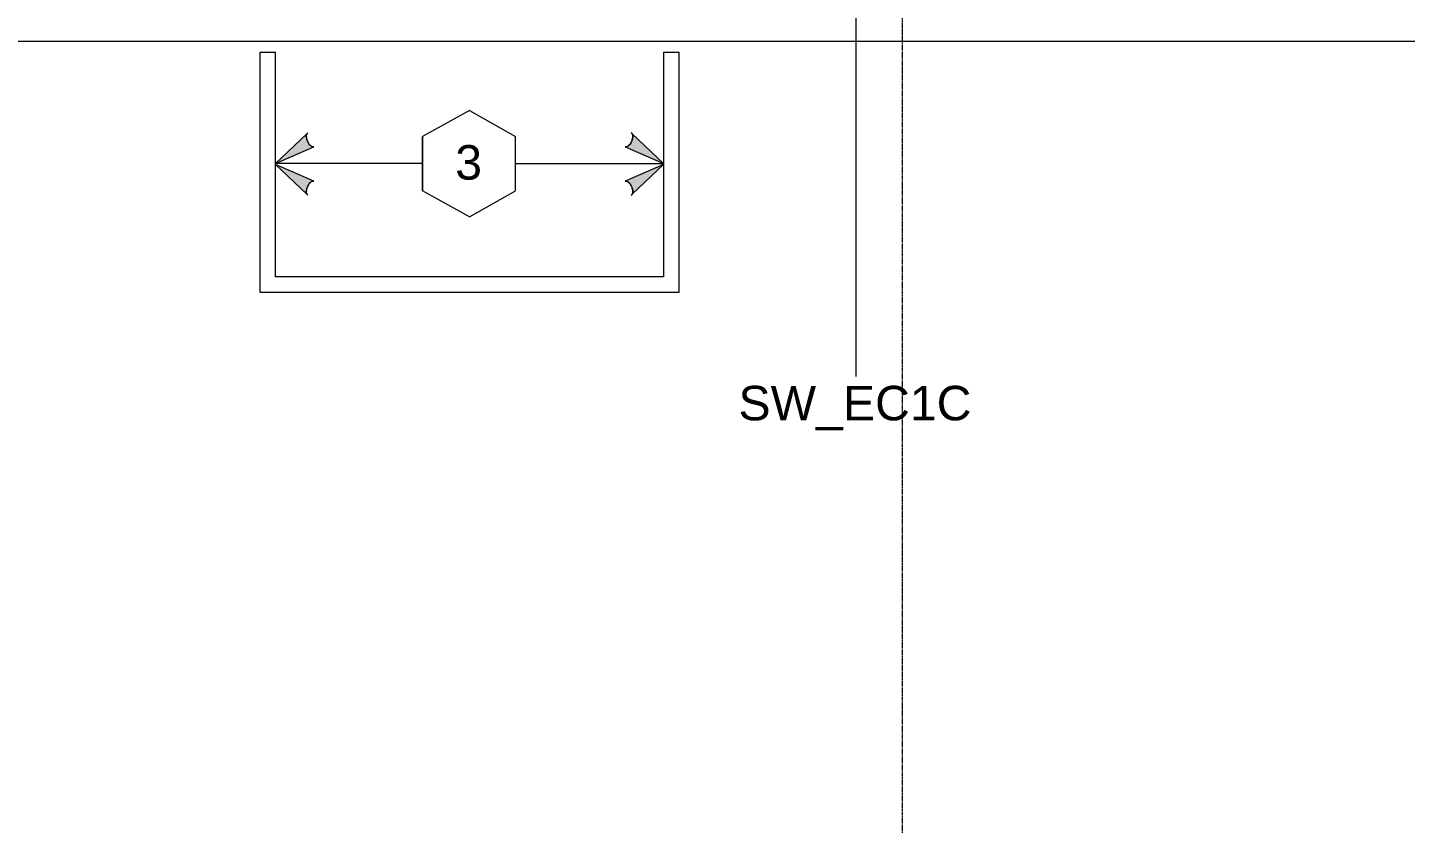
# Model space of a CAD drawing. Header units: inches. Extents: x -4036 to -1914, y 2 to 12338.
# Drawn here: x -2740 to -2362.6, y 11035.9 to 11253.9 of the extents above; entities that cross this region are included whole.
import ezdxf

# ---------------------------------------------------------------- set-up
doc = ezdxf.new("R2010")
doc.units = ezdxf.units.IN
doc.header["$MEASUREMENT"] = 0
doc.linetypes.add('Línea de rejilla', pattern=[0.875, 0.5, -0.125, 0.125, -0.125])
for name, color, linetype, lineweight in [('A-ANNO-NOTE', 131, 'Continuous', 9), ('A-DETL-GENF', 92, 'Continuous', 9), ('A-WALL', 113, 'Continuous', 9), ('A-WALL-IDEN', 211, 'Continuous', 9), ('I-WALL', 2, 'Continuous', 9), ('S-GRID', 1, 'Continuous', 9)]:
    doc.layers.add(name, color=color, linetype=linetype, lineweight=lineweight)
doc.styles.add('Arial', font='arial.ttf', dxfattribs={"height": 9.448819})

# ---------------------------------------------------------------- blocks, each defined once
blk = doc.blocks.new('TRUSSES - TRUSSES-1431472-FRAMING PLAN - 2ND FLOOR')
at = {"layer": 'A-DETL-GENF'}
h = blk.add_hatch(color=256, dxfattribs=at)
h.paths.add_polyline_path([(-44.56, 8.4), (-53.16, 0.23), (-42.8, 4.79), (-43.02, 4.81), (-43.24, 4.9), (-43.48, 5.06), (-43.93, 5.53), (-44.32, 6.17), (-44.59, 6.89), (-44.71, 7.59), (-44.65, 8.17)], flags=0)
h.paths.add_polyline_path([(-53.16, 0), (-44.56, -8.17), (-44.65, -7.95), (-44.7, -7.68), (-44.67, -7.02), (-44.48, -6.3), (-44.14, -5.61), (-43.71, -5.04), (-43.24, -4.68), (-43.02, -4.59), (-42.8, -4.56), (-42.62, -4.6), (-47.87, -2.31)], flags=0)
h = blk.add_hatch(color=256, dxfattribs=at)
h.paths.add_polyline_path([(44.56, 8.4), (44.65, 8.17), (44.7, 7.9), (44.67, 7.25), (44.48, 6.53), (44.14, 5.84), (43.71, 5.27), (43.24, 4.9), (43.02, 4.81), (42.8, 4.79), (42.62, 4.83), (53.16, 0.23)], flags=0)
h.paths.add_polyline_path([(53.16, 0), (42.8, -4.56), (43.02, -4.59), (43.24, -4.68), (43.48, -4.83), (43.93, -5.31), (44.32, -5.95), (44.59, -6.66), (44.71, -7.36), (44.65, -7.95), (44.56, -8.17)], flags=0)
for p, q in [((0, 14.61), (-12.61, 7.43)), ((0, 14.61), (12.85, 7.43)), ((-44.56, 8.4), (-53.16, 0.23)), ((-44.56, 8.4), (-44.29, 8.66)), ((44.56, 8.4), (44.29, 8.66)), ((53.16, 0.23), (44.56, 8.4)), ((-53.16, 0.23), (-42.62, 4.83)), ((-12.61, 7.43), (-12.61, -7.43)), ((12.85, -7.43), (12.85, 7.43)), ((12.85, 7.43), (12.85, -7.43)), ((42.62, 4.83), (53.16, 0.23)), ((-53.16, 0), (-44.56, -8.17)), ((-42.62, -4.6), (-53.16, 0)), ((-12.61, 0), (-53.16, 0)), ((12.85, 0), (53.16, 0)), ((53.16, 0), (42.62, -4.6)), ((44.56, -8.17), (53.16, 0)), ((0, -14.56), (-12.61, -7.43)), ((0, -14.56), (12.85, -7.43)), ((-44.56, -8.17), (-44.29, -8.43)), ((44.56, -8.17), (44.29, -8.43))]:
    blk.add_line(p, q, dxfattribs=at)
for centre, major_axis, start_param, end_param in [((-43.45, 6.74), (-0.84, 1.91), 0.527907, 1.031328), ((-43.45, 6.74), (-0.84, 1.91), 0, 0.515859), ((43.45, 6.74), (0.84, 1.91), 5.767326, 6.283185), ((43.45, 6.74), (0.84, 1.91), 5.251857, 5.755279), ((-43.45, 6.74), (-0.84, 1.91), 1.058732, 1.553534), ((-43.45, 6.74), (-0.84, 1.91), 1.586991, 2.08013), ((-43.45, 6.74), (-0.84, 1.91), 2.111632, 2.609761), ((-43.45, 6.74), (-0.84, 1.91), 2.630892, 3.141593), ((43.45, 6.74), (0.84, 1.91), 3.141593, 3.652293), ((43.45, 6.74), (0.84, 1.91), 3.673425, 4.171554), ((43.45, 6.74), (0.84, 1.91), 4.203055, 4.696194), ((43.45, 6.74), (0.84, 1.91), 4.729651, 5.224453), ((-43.45, -6.52), (0.84, 1.91), 2.110265, 2.613686), ((-43.45, -6.52), (0.84, 1.91), 1.588058, 2.082861), ((-43.45, -6.52), (0.84, 1.91), 1.061463, 1.554602), ((-43.45, -6.52), (0.84, 1.91), 0.531832, 1.029961), ((-43.45, -6.52), (0.84, 1.91), 0, 0.5107), ((43.45, -6.52), (-0.84, 1.91), 5.772485, 6.283185), ((43.45, -6.52), (-0.84, 1.91), 5.253224, 5.751353), ((43.45, -6.52), (-0.84, 1.91), 4.728584, 5.221723), ((43.45, -6.52), (-0.84, 1.91), 4.200325, 4.695127), ((43.45, -6.52), (-0.84, 1.91), 3.669499, 4.172921), ((-43.45, -6.52), (0.84, 1.91), 2.625734, 3.141593), ((43.45, -6.52), (-0.84, 1.91), 3.141593, 3.657452)]:
    blk.add_ellipse(centre, major_axis=major_axis, ratio=0.493649, start_param=start_param, end_param=end_param, dxfattribs=at)
for points, knots in [([(-42.62, 4.83), (-42.68, 4.81), (-42.8, 4.78), (-43.01, 4.8), (-43.24, 4.89), (-43.55, 5.1), (-43.94, 5.5), (-44.34, 6.16), (-44.64, 6.96), (-44.74, 7.64), (-44.68, 8.12), (-44.61, 8.31), (-44.56, 8.4)], [0, 0, 0, 0, 0.066667, 0.133333, 0.2, 0.266667, 0.4, 0.533333, 0.666667, 0.833333, 0.916667, 1, 1, 1, 1]), ([(44.56, 8.4), (44.6, 8.33), (44.66, 8.18), (44.73, 7.82), (44.7, 7.26), (44.5, 6.52), (44.17, 5.84), (43.77, 5.3), (43.36, 4.94), (43.02, 4.79), (42.78, 4.78), (42.67, 4.81), (42.62, 4.83)], [0, 0, 0, 0, 0.066667, 0.133333, 0.266667, 0.4, 0.533333, 0.65, 0.766667, 0.883333, 0.941667, 1, 1, 1, 1]), ([(-44.56, -8.17), (-44.6, -8.1), (-44.66, -7.96), (-44.73, -7.59), (-44.7, -7.03), (-44.5, -6.3), (-44.17, -5.62), (-43.77, -5.08), (-43.36, -4.71), (-43.02, -4.57), (-42.78, -4.55), (-42.67, -4.58), (-42.62, -4.6)], [0, 0, 0, 0, 0.066667, 0.133333, 0.266667, 0.4, 0.533333, 0.65, 0.766667, 0.883333, 0.941667, 1, 1, 1, 1]), ([(42.62, -4.6), (42.68, -4.58), (42.8, -4.55), (43.01, -4.57), (43.24, -4.67), (43.55, -4.87), (43.94, -5.28), (44.34, -5.93), (44.64, -6.73), (44.74, -7.41), (44.68, -7.9), (44.61, -8.09), (44.56, -8.17)], [0, 0, 0, 0, 0.066667, 0.133333, 0.2, 0.266667, 0.4, 0.533333, 0.666667, 0.833333, 0.916667, 1, 1, 1, 1])]:
    blk.add_open_spline(points, degree=3, knots=knots, dxfattribs=at)

msp = doc.modelspace()

# ---------------------------------------------------------------- linework, layer by layer
at = {"layer": 'A-WALL'}
for p, q in [((-2676.32, 11247.2), (-2676.32, 11181.39)), ((-2676.32, 11247.2), (-2672.07, 11247.2)), ((-2672.07, 11185.64), (-2672.07, 11247.2)), ((-2565.75, 11247.2), (-2565.75, 11185.64)), ((-2565.75, 11247.2), (-2561.5, 11247.2)), ((-2561.5, 11181.39), (-2561.5, 11247.2)), ((-2565.75, 11185.64), (-2672.07, 11185.64)), ((-2676.32, 11181.39), (-2561.5, 11181.39))]:
    msp.add_line(p, q, dxfattribs=at)
at = {"layer": 'A-WALL-IDEN'}
msp.add_line((-2513.12, 11285.83), (-2513.12, 11158.31), dxfattribs=at)
at = {"layer": 'I-WALL'}
msp.add_line((-3403.8, 11250.14), (-2070.67, 11250.14), dxfattribs=at)
at = {"layer": 'S-GRID', "linetype": 'Línea de rejilla'}
msp.add_line((-2500.32, 9786.33), (-2500.32, 12288.56), dxfattribs=at)

# ---------------------------------------------------------------- block references
at = {"layer": 'A-DETL-GENF', "rotation": 180}
msp.add_blockref('TRUSSES - TRUSSES-1431472-FRAMING PLAN - 2ND FLOOR', (-2618.91, 11216.65), dxfattribs=at)

# ---------------------------------------------------------------- texts
at = {"layer": 'A-ANNO-NOTE', "insert": (-2622.83, 11221.7), "char_height": 9.45, "width": 8.787, "attachment_point": 1, "style": 'Arial'}
msp.add_mtext('3', dxfattribs=at)
at = {"layer": 'A-WALL-IDEN', "insert": (-2545.25, 11155.76), "char_height": 9.449, "width": 77.568, "attachment_point": 1, "style": 'Arial'}
msp.add_mtext('SW_EC1C', dxfattribs=at)

doc.saveas('drawing.dxf')
